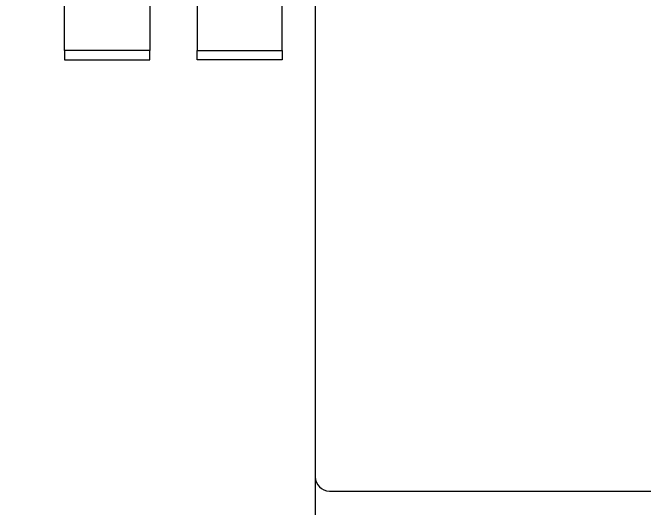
# Model space of a CAD drawing. Extents: x -2012 to 34975, y -1043 to 8321.
# Drawn here: x 3430.8 to 3764.8, y 1365.7 to 1627.5 of the extents above; entities that cross this region are included whole.
import ezdxf

# ---------------------------------------------------------------- set-up
doc = ezdxf.new("R2010")
doc.units = 0
doc.header["$LTSCALE"] = 25
doc.linetypes.add('DOT2', pattern=[0.125, 0, -0.125])
doc.layers.get('0').update_dxf_attribs({"color": 9, "lineweight": 9})
doc.layers.add('05', color=9, linetype='Continuous', lineweight=9)
doc.layers.add('E-KABLO', color=7, linetype='Continuous', lineweight=30)

# ---------------------------------------------------------------- blocks, each defined once
blk = doc.blocks.new('160lıkcalismamasa-vw')
at = {"lineweight": -3, "ltscale": 0.5}
for p, q in [((2355.98, 2657.5), (2355.98, 2662.5)), ((2355.98, 2662.5), (2400.98, 2662.5)), ((2400.98, 2662.5), (2400.98, 2657.5)), ((2425.98, 2662.5), (2425.98, 2657.5)), ((2470.98, 2662.5), (2425.98, 2662.5)), ((2470.98, 2657.5), (2470.98, 2662.5)), ((2400.98, 2657.5), (2355.98, 2657.5)), ((2355.98, 2657.5), (2355.98, 2612.5)), ((2400.98, 2657.5), (2355.98, 2657.5)), ((2400.98, 2612.5), (2400.98, 2657.5)), ((2425.98, 2657.5), (2470.98, 2657.5)), ((2425.98, 2612.5), (2425.98, 2657.5)), ((2425.98, 2657.5), (2470.98, 2657.5)), ((2470.98, 2657.5), (2470.98, 2612.5)), ((2498.48, 2627.5), (2338.48, 2627.5)), ((2338.48, 2627.5), (2338.48, 2547.5)), ((2498.48, 2547.5), (2498.48, 2627.5)), ((2355.98, 2612.5), (2400.98, 2612.5)), ((2470.98, 2612.5), (2425.98, 2612.5)), ((2338.48, 2547.5), (2498.48, 2547.5))]:
    blk.add_line(p, q, dxfattribs=at)
for points in [[(2477.64, 2580.3), (2479.01, 2582.97), (2443.42, 2601.24), (2442.05, 2598.58)], [(2455.98, 2562.5), (2455.98, 2572.5), (2420.98, 2572.5), (2420.98, 2562.5)], [(2397.98, 2487.5), (2438.98, 2487.5), (2438.98, 2493.5), (2397.98, 2493.5)]]:
    blk.add_lwpolyline(points, close=True, dxfattribs=at)
blk.add_lwpolyline([(2392.98, 2496.5), (2443.98, 2496.5), (2441.59, 2533.15, 0.395265), (2431.61, 2542.5), (2405.34, 2542.5, 0.395265), (2395.37, 2533.15)], format="xyb", close=True, dxfattribs=at)
blk.add_circle((2460.53, 2590.77), 6, dxfattribs=at)
at = {"layer": '05', "linetype": 'DOT2'}
for p, q in [((2498.48, 2607.5), (2455.98, 2607.5)), ((2455.98, 2607.5), (2455.98, 2547.5)), ((2498.48, 2547.5), (2498.48, 2607.5)), ((2455.98, 2547.5), (2498.48, 2547.5))]:
    blk.add_line(p, q, dxfattribs=at)

msp = doc.modelspace()

# ---------------------------------------------------------------- linework, layer by layer
at = {"layer": 'E-KABLO', "color": 6}
for p, q in [((3590.84, 2836.77), (3590.84, 1382.32)), ((3590.84, 1394.78), (3590.84, 1110)), ((3598.34, 1374.82), (4042.41, 1374.82))]:
    msp.add_line(p, q, dxfattribs=at)
msp.add_arc((3598.34, 1382.32), 7.5, 180, 270, dxfattribs=at)

# ---------------------------------------------------------------- block references
at = {"layer": '05', "rotation": 180}
msp.add_blockref('160lıkcalismamasa-vw', (5929.31, 4265), dxfattribs=at)

doc.saveas('drawing.dxf')
